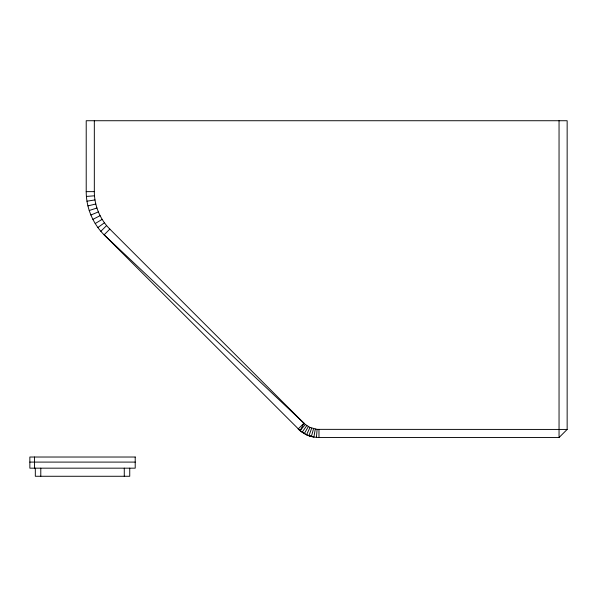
<?xml version="1.0" encoding="UTF-8"?>
<svg xmlns="http://www.w3.org/2000/svg" width="597" height="597" viewBox="0 0 597 597"><rect width="100%" height="100%" fill="white"/><g stroke="black" fill="none" stroke-linecap="round" stroke-linejoin="round"><path stroke-width="0.9" d="M316.417 437.429L317.119 429.355L309.992 427.445L305.321 424.467L104.102 234.83C92.766 223.517 86.199 207.659 86.214 191.644L86.214 120.728L567.15 120.728L567.15 429.437L559.046 437.541L318.97 437.541L313.88 437.094L306.567 434.788L309.992 427.445M315.283 429.109L313.88 437.094A29.35 29.35 0 0 1 298.216 428.944L303.948 423.213L109.833 229.099C99.99 219.3 94.311 205.525 94.326 191.644L94.326 120.728M313.552 428.728L311.38 436.541L308.933 435.765L311.709 428.153M306.567 434.788L300.112 430.676L303.948 423.213M304.298 433.609L308.35 426.586M302.142 432.235L306.791 425.594M298.224 428.944L300.104 430.668L305.321 424.467M100.848 231.308L106.579 225.576M109.833 229.099L104.102 234.83L300.112 430.676M97.878 227.539L104.438 222.778M95.214 223.554L102.147 219.353M92.871 219.368L100.095 215.689M90.863 215.017L98.356 211.913M89.207 210.517L96.915 208.01M87.908 205.898L95.789 204.01M86.968 201.196L94.975 199.928M86.408 196.435L94.483 195.801M86.214 191.644L94.326 191.644M317.119 429.355L567.15 429.437M29.85 462.093L135.213 462.093M559.046 120.728L559.046 437.541M318.97 429.437L318.97 437.541M129.743 468.167L129.743 476.272L35.32 476.272L35.32 468.167M124.273 468.167L124.273 476.272M40.79 468.167L40.79 476.272M34.507 457.026L34.507 468.167M135.213 457.026L29.85 457.026L29.85 468.167L135.213 468.167L135.213 457.026"/></g></svg>
